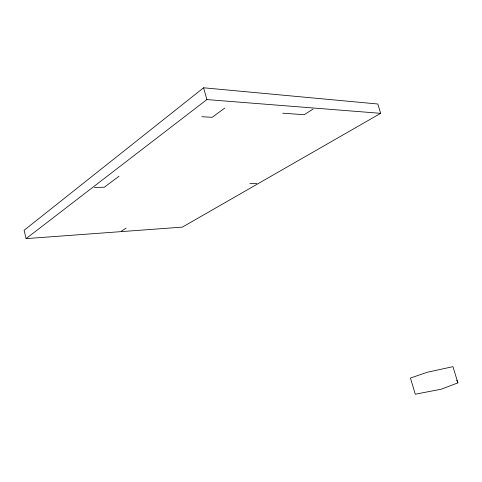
<?xml version="1.0" encoding="UTF-8"?>
<svg xmlns="http://www.w3.org/2000/svg" width="482" height="482" viewBox="0 0 482 482"><rect width="100%" height="100%" fill="white"/><g stroke="black" fill="none" stroke-linecap="round" stroke-linejoin="round"><path stroke-width="0.72" d="M203.591 87.79L24.1 230.3L26.106 238.614L182.347 227.124L380.666 113.33L377.804 104.004L203.591 87.79L206.868 99.575L26.106 238.614M119.078 176.171L104.359 187.221L94.43 187.462M224.787 108.07L212.158 117.313L201.807 116.71M313.071 109.053L304.214 114.692L282.813 113.216M121.446 231.113L126.151 228.119M249.905 183.618L256.822 183.455M206.868 99.575L380.666 113.33M456.695 380.214L457.665 382.081M457.9 382.859L441.205 389.215L415.279 394.21L410.453 378.045L427.438 372.206L452.947 366.663L457.9 382.859"/></g></svg>
